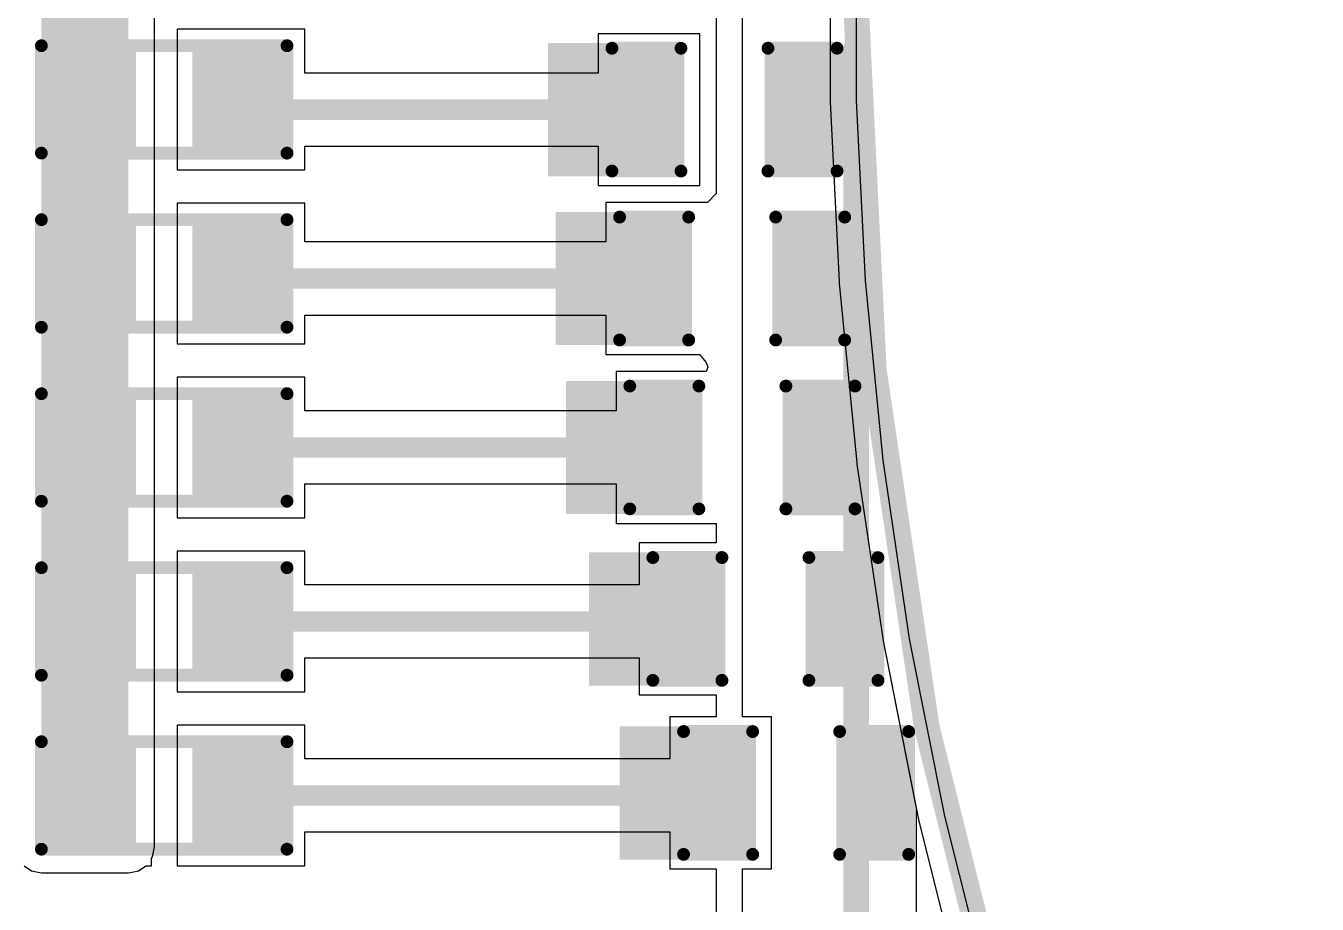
# Model space of a CAD drawing. Header units: inches. Extents: x -89 to 406, y -87 to 102.
# Drawn here: x -44.76 to -31.94, y -8.88 to -0.16 of the extents above; entities that cross this region are included whole.
import ezdxf

# ---------------------------------------------------------------- set-up
doc = ezdxf.new("R2010")
doc.units = ezdxf.units.IN
for name, color, linetype in [('Board_Outline', 56, 'Continuous'), ('Bottom Layer', 5, 'Continuous'), ('Dimension', 6, 'Continuous'), ('Multi-Layer', 9, 'Continuous'), ('Top Layer', 1, 'Continuous'), ('Top Overlay', 2, 'Continuous'), ('Top Paste', 8, 'Continuous'), ('Top Solder', 216, 'Continuous')]:
    doc.layers.add(name, color=color, linetype=linetype)

msp = doc.modelspace()

# ---------------------------------------------------------------- hatches: boundary and pattern name
at = {"layer": 'Top Layer'}
for points in [[(-44.602, -8.306), (-43.739, -8.306), (-43.739, 8.306), (-44.602, 8.306)], [(-43.764, -0.445), (-43.764, -1.333), (-44.526, -1.333), (-44.526, -0.445)], [(-42.24, -0.445), (-42.24, -1.333), (-43.002, -1.333), (-43.002, -0.445)], [(-38.321, -1.491), (-38.821, -1.491), (-38.821, -0.491), (-38.321, -0.491)], [(-36.821, -1.491), (-37.321, -1.491), (-37.321, -0.491), (-36.821, -0.491)], [(-43.764, -2.172), (-43.764, -3.061), (-44.526, -3.061), (-44.526, -2.172)], [(-42.24, -2.172), (-42.24, -3.061), (-43.002, -3.061), (-43.002, -2.172)], [(-38.244, -3.167), (-38.744, -3.167), (-38.744, -2.167), (-38.244, -2.167)], [(-36.744, -3.167), (-37.244, -3.167), (-37.244, -2.167), (-36.744, -2.167)], [(-38.143, -4.843), (-38.643, -4.843), (-38.643, -3.843), (-38.143, -3.843)], [(-36.643, -4.843), (-37.143, -4.843), (-37.143, -3.843), (-36.643, -3.843)], [(-43.764, -3.899), (-43.764, -4.788), (-44.526, -4.788), (-44.526, -3.899)], [(-42.24, -3.899), (-42.24, -4.788), (-43.002, -4.788), (-43.002, -3.899)], [(-43.764, -5.626), (-43.764, -6.515), (-44.526, -6.515), (-44.526, -5.626)], [(-42.24, -5.626), (-42.24, -6.515), (-43.002, -6.515), (-43.002, -5.626)], [(-37.914, -6.545), (-38.414, -6.545), (-38.414, -5.545), (-37.914, -5.545)], [(-36.414, -6.545), (-36.914, -6.545), (-36.914, -5.545), (-36.414, -5.545)], [(-37.609, -8.272), (-38.109, -8.272), (-38.109, -7.272), (-37.609, -7.272)], [(-36.109, -8.272), (-36.609, -8.272), (-36.609, -7.272), (-36.109, -7.272)], [(-43.764, -7.353), (-43.764, -8.242), (-44.526, -8.242), (-44.526, -7.353)], [(-42.24, -7.353), (-42.24, -8.242), (-43.002, -8.242), (-43.002, -7.353)]]:
    msp.add_hatch(color=1, dxfattribs=at).paths.add_polyline_path(points)
at = {"layer": 'Top Overlay'}
for points in [[(-38.938, -0.33), (-39.573, -0.33), (-39.573, -1.651), (-38.938, -1.651)], [(-38.862, -2.007), (-39.497, -2.007), (-39.497, -3.327), (-38.862, -3.327)], [(-38.76, -3.683), (-39.395, -3.683), (-39.395, -5.004), (-38.76, -5.004)], [(-38.532, -5.385), (-39.167, -5.385), (-39.167, -6.706), (-38.532, -6.706)], [(-38.227, -7.112), (-38.862, -7.112), (-38.862, -8.433), (-38.227, -8.433)]]:
    msp.add_hatch(color=2, dxfattribs=at).paths.add_polyline_path(points)
at = {"layer": 'Top Paste'}
for points in [[(-43.764, -0.445), (-43.764, -1.333), (-44.526, -1.333), (-44.526, -0.445)], [(-42.24, -0.445), (-42.24, -1.333), (-43.002, -1.333), (-43.002, -0.445)], [(-38.321, -1.491), (-38.821, -1.491), (-38.821, -0.491), (-38.321, -0.491)], [(-36.821, -1.491), (-37.321, -1.491), (-37.321, -0.491), (-36.821, -0.491)], [(-43.764, -2.172), (-43.764, -3.061), (-44.526, -3.061), (-44.526, -2.172)], [(-42.24, -2.172), (-42.24, -3.061), (-43.002, -3.061), (-43.002, -2.172)], [(-38.244, -3.167), (-38.744, -3.167), (-38.744, -2.167), (-38.244, -2.167)], [(-36.744, -3.167), (-37.244, -3.167), (-37.244, -2.167), (-36.744, -2.167)], [(-38.143, -4.843), (-38.643, -4.843), (-38.643, -3.843), (-38.143, -3.843)], [(-36.643, -4.843), (-37.143, -4.843), (-37.143, -3.843), (-36.643, -3.843)], [(-43.764, -3.899), (-43.764, -4.788), (-44.526, -4.788), (-44.526, -3.899)], [(-42.24, -3.899), (-42.24, -4.788), (-43.002, -4.788), (-43.002, -3.899)], [(-43.764, -5.626), (-43.764, -6.515), (-44.526, -6.515), (-44.526, -5.626)], [(-42.24, -5.626), (-42.24, -6.515), (-43.002, -6.515), (-43.002, -5.626)], [(-37.914, -6.545), (-38.414, -6.545), (-38.414, -5.545), (-37.914, -5.545)], [(-36.414, -6.545), (-36.914, -6.545), (-36.914, -5.545), (-36.414, -5.545)], [(-37.609, -8.272), (-38.109, -8.272), (-38.109, -7.272), (-37.609, -7.272)], [(-36.109, -8.272), (-36.609, -8.272), (-36.609, -7.272), (-36.109, -7.272)], [(-43.764, -7.353), (-43.764, -8.242), (-44.526, -8.242), (-44.526, -7.353)], [(-42.24, -7.353), (-42.24, -8.242), (-43.002, -8.242), (-43.002, -7.353)]]:
    msp.add_hatch(color=8, dxfattribs=at).paths.add_polyline_path(points)
at = {"layer": 'Top Solder'}
for points in [[(-43.663, -0.343), (-43.663, -1.435), (-44.628, -1.435), (-44.628, -0.343)], [(-42.139, -0.343), (-42.139, -1.435), (-43.104, -1.435), (-43.104, -0.343)], [(-38.219, -1.592), (-38.922, -1.592), (-38.922, -0.389), (-38.219, -0.389)], [(-36.719, -1.592), (-37.422, -1.592), (-37.422, -0.389), (-36.719, -0.389)], [(-43.663, -2.07), (-43.663, -3.162), (-44.628, -3.162), (-44.628, -2.07)], [(-42.139, -2.07), (-42.139, -3.162), (-43.104, -3.162), (-43.104, -2.07)], [(-38.143, -3.269), (-38.846, -3.269), (-38.846, -2.065), (-38.143, -2.065)], [(-36.643, -3.269), (-37.346, -3.269), (-37.346, -2.065), (-36.643, -2.065)], [(-43.663, -3.797), (-43.663, -4.889), (-44.628, -4.889), (-44.628, -3.797)], [(-42.139, -3.797), (-42.139, -4.889), (-43.104, -4.889), (-43.104, -3.797)], [(-38.041, -4.945), (-38.744, -4.945), (-38.744, -3.742), (-38.041, -3.742)], [(-36.541, -4.945), (-37.244, -4.945), (-37.244, -3.742), (-36.541, -3.742)], [(-37.813, -6.647), (-38.516, -6.647), (-38.516, -5.444), (-37.813, -5.444)], [(-36.313, -6.647), (-37.016, -6.647), (-37.016, -5.444), (-36.313, -5.444)], [(-43.663, -5.524), (-43.663, -6.617), (-44.628, -6.617), (-44.628, -5.524)], [(-42.139, -5.524), (-42.139, -6.617), (-43.104, -6.617), (-43.104, -5.524)], [(-37.508, -8.374), (-38.211, -8.374), (-38.211, -7.171), (-37.508, -7.171)], [(-36.008, -8.374), (-36.711, -8.374), (-36.711, -7.171), (-36.008, -7.171)], [(-43.663, -7.252), (-43.663, -8.344), (-44.628, -8.344), (-44.628, -7.252)], [(-42.139, -7.252), (-42.139, -8.344), (-43.104, -8.344), (-43.104, -7.252)]]:
    msp.add_hatch(color=216, dxfattribs=at).paths.add_polyline_path(points)

# ---------------------------------------------------------------- linework, layer by layer
at = {"layer": 'Board_Outline'}
for points in [[(87.312, 0, 0.254, 0.254, 1), (-87.312, 0, 0.254, 0.254, 1)], [(36.513, 0, 0.254, 0.254, 1), (-36.513, 0, 0.254, 0.254, 1)]]:
    msp.add_lwpolyline(points, format="xyseb", close=True, dxfattribs=at)
at = {"layer": 'Bottom Layer'}
for p, q in [((-36.771, 0), (-36.771, -0.896)), ((-36.771, -0.896), (-36.77, -0.903)), ((-36.77, -0.903), (-36.771, -0.909)), ((-36.771, -0.909), (-36.683, -2.7)), ((-36.683, -2.7), (-36.682, -2.706)), ((-36.682, -2.706), (-36.682, -2.712)), ((-36.682, -2.712), (-36.507, -4.496)), ((-36.507, -4.496), (-36.505, -4.502)), ((-36.505, -4.502), (-36.505, -4.509)), ((-36.505, -4.509), (-36.242, -6.282)), ((-36.242, -6.282), (-36.24, -6.288)), ((-36.24, -6.288), (-36.24, -6.295)), ((-36.24, -6.295), (-35.89, -8.053)), ((-35.89, -8.053), (-35.888, -8.059)), ((-35.888, -8.059), (-35.887, -8.065)), ((-35.887, -8.065), (-35.452, -9.804))]:
    msp.add_line(p, q, dxfattribs=at)
at = {"layer": 'Dimension'}
msp.add_lwpolyline([(-36.513, -13.716, 0.254, 0.254, 0), (-36.513, -0.381, 0.254, 0.254, 0)], format="xyseb", dxfattribs=at)
msp.add_lwpolyline([(-36.576, -0.381, 0.127, 0.127, 1), (-36.449, -0.381, 0.127, 0.127, 1)], format="xyseb", close=True, dxfattribs=at)
at = {"layer": 'Multi-Layer'}
for p, q in [((-36.513, 0), (-36.513, -0.896)), ((-36.513, -0.896), (-36.425, -2.687)), ((-36.425, -2.687), (-36.249, -4.471)), ((-36.249, -4.471), (-35.986, -6.244)), ((-35.986, -6.244), (-35.636, -8.002)), ((-35.636, -8.002), (-35.2, -9.741))]:
    msp.add_line(p, q, dxfattribs=at)
at = {"layer": 'Top Layer'}
for p, q in [((-43.48, -8.306), (-43.48, 8.306)), ((-37.643, -7.018), (-37.643, 5.266)), ((-37.902, 3.391), (-37.902, -1.823)), ((-36.771, 0), (-36.771, -0.896)), ((-41.986, -0.191), (-43.256, -0.191)), ((-43.256, -0.191), (-43.256, -1.587)), ((-41.986, -0.628), (-41.986, -0.191)), ((-38.067, -0.237), (-39.075, -0.237)), ((-39.075, -0.237), (-39.075, -0.628)), ((-38.067, -1.745), (-38.067, -0.237)), ((-39.075, -0.628), (-41.986, -0.628)), ((-36.771, -0.896), (-36.77, -0.903)), ((-36.77, -0.903), (-36.771, -0.909)), ((-36.771, -0.909), (-36.683, -2.7)), ((-41.986, -1.587), (-41.986, -1.353)), ((-41.986, -1.353), (-39.075, -1.353)), ((-39.075, -1.353), (-39.075, -1.745)), ((-43.256, -1.587), (-41.986, -1.587)), ((-39.075, -1.745), (-38.067, -1.745)), ((-41.986, -1.918), (-43.256, -1.918)), ((-43.256, -1.918), (-43.256, -3.315)), ((-41.986, -2.304), (-41.986, -1.918)), ((-38.029, -1.913), (-38.998, -1.913)), ((-38.998, -1.913), (-38.998, -2.304)), ((-37.99, -1.913), (-38.029, -1.913)), ((-37.902, -1.823), (-37.99, -1.913)), ((-38.998, -2.304), (-41.986, -2.304)), ((-36.683, -2.7), (-36.682, -2.706)), ((-36.682, -2.706), (-36.682, -2.712)), ((-36.682, -2.712), (-36.507, -4.496)), ((-41.986, -3.315), (-41.986, -3.03)), ((-41.986, -3.03), (-38.998, -3.03)), ((-38.998, -3.03), (-38.998, -3.421)), ((-43.256, -3.315), (-41.986, -3.315)), ((-38.998, -3.421), (-38.07, -3.421)), ((-38.07, -3.421), (-38.001, -3.499)), ((-38.003, -3.589), (-38.897, -3.589)), ((-38.897, -3.589), (-38.897, -3.981)), ((-37.985, -3.546), (-38.003, -3.589)), ((-38.001, -3.499), (-37.985, -3.546)), ((-41.986, -3.645), (-43.256, -3.645)), ((-43.256, -3.645), (-43.256, -5.042)), ((-41.986, -3.981), (-41.986, -3.645)), ((-38.897, -3.981), (-41.986, -3.981)), ((-36.507, -4.496), (-36.505, -4.502)), ((-36.505, -4.502), (-36.505, -4.509)), ((-36.505, -4.509), (-36.242, -6.282)), ((-41.986, -5.042), (-41.986, -4.706)), ((-41.986, -4.706), (-38.897, -4.706)), ((-38.897, -4.706), (-38.897, -5.097)), ((-43.256, -5.042), (-41.986, -5.042)), ((-38.897, -5.097), (-37.902, -5.097)), ((-37.902, -5.097), (-37.902, -5.291)), ((-41.986, -5.372), (-43.256, -5.372)), ((-43.256, -5.372), (-43.256, -6.769)), ((-41.986, -5.708), (-41.986, -5.372)), ((-37.902, -5.291), (-38.668, -5.291)), ((-38.668, -5.291), (-38.668, -5.708)), ((-38.668, -5.708), (-41.986, -5.708)), ((-36.242, -6.282), (-36.24, -6.288)), ((-36.24, -6.288), (-36.24, -6.295)), ((-36.24, -6.295), (-35.916, -7.924)), ((-41.986, -6.769), (-41.986, -6.433)), ((-41.986, -6.433), (-38.668, -6.433)), ((-38.668, -6.433), (-38.668, -6.799)), ((-43.256, -6.769), (-41.986, -6.769)), ((-38.668, -6.799), (-37.902, -6.799)), ((-37.902, -6.799), (-37.902, -7.018)), ((-37.902, -7.018), (-38.363, -7.018)), ((-38.363, -7.018), (-38.363, -7.435)), ((-37.355, -7.018), (-37.643, -7.018)), ((-37.355, -8.526), (-37.355, -7.018)), ((-41.986, -7.099), (-43.256, -7.099)), ((-43.256, -7.099), (-43.256, -8.496)), ((-41.986, -7.435), (-41.986, -7.099)), ((-38.363, -7.435), (-41.986, -7.435)), ((-35.916, -7.924), (-35.916, -34.442)), ((-41.986, -8.496), (-41.986, -8.16)), ((-41.986, -8.16), (-38.363, -8.16)), ((-38.363, -8.16), (-38.363, -8.526)), ((-43.5, -8.405), (-43.48, -8.306)), ((-43.51, -8.421), (-43.5, -8.405)), ((-43.51, -8.496), (-43.51, -8.421)), ((-44.774, -8.496), (-44.702, -8.545)), ((-44.702, -8.545), (-44.602, -8.565)), ((-44.602, -8.565), (-43.739, -8.565)), ((-43.739, -8.565), (-43.64, -8.545)), ((-43.64, -8.545), (-43.567, -8.496)), ((-43.567, -8.496), (-43.51, -8.496)), ((-43.256, -8.496), (-41.986, -8.496)), ((-38.363, -8.526), (-37.902, -8.526)), ((-37.902, -8.526), (-37.902, -32.228)), ((-37.643, -32.487), (-37.643, -8.526)), ((-37.643, -8.526), (-37.355, -8.526))]:
    msp.add_line(p, q, dxfattribs=at)
for points in [[(-42.621, -0.889, 0.203, 0.203, 0), (-42.52, -0.991, 0.203, 0.203, 0)], [(-42.52, -0.991, 0.203, 0.203, 0), (-38.571, -0.991, 0.203, 0.203, 0)], [(-42.621, -2.616, 0.203, 0.203, 0), (-42.57, -2.667, 0.203, 0.203, 0)], [(-42.57, -2.667, 0.203, 0.203, 0), (-38.494, -2.667, 0.203, 0.203, 0)], [(-42.621, -4.343, 0.203, 0.203, 0), (-38.393, -4.343, 0.203, 0.203, 0)], [(-42.621, -6.071, 0.203, 0.203, 0), (-38.19, -6.071, 0.203, 0.203, 0)], [(-38.19, -6.071, 0.203, 0.203, 0), (-38.164, -6.045, 0.203, 0.203, 0)], [(-37.885, -7.798, 0.203, 0.203, 0), (-37.859, -7.772, 0.203, 0.203, 0)], [(-42.621, -7.798, 0.203, 0.203, 0), (-37.885, -7.798, 0.203, 0.203, 0)]]:
    msp.add_lwpolyline(points, format="xyseb", dxfattribs=at)
for points in [[(-42.672, -0.889, 0.102, 0.102, 1), (-42.57, -0.889, 0.102, 0.102, 1)], [(-42.57, -0.991, 0.102, 0.102, 1), (-42.469, -0.991, 0.102, 0.102, 1)], [(-42.57, -0.991, 0.102, 0.102, 1), (-42.469, -0.991, 0.102, 0.102, 1)], [(-38.621, -0.991, 0.102, 0.102, 1), (-38.52, -0.991, 0.102, 0.102, 1)], [(-42.672, -2.616, 0.102, 0.102, 1), (-42.57, -2.616, 0.102, 0.102, 1)], [(-42.621, -2.667, 0.102, 0.102, 1), (-42.52, -2.667, 0.102, 0.102, 1)], [(-42.621, -2.667, 0.102, 0.102, 1), (-42.52, -2.667, 0.102, 0.102, 1)], [(-38.545, -2.667, 0.102, 0.102, 1), (-38.444, -2.667, 0.102, 0.102, 1)], [(-42.672, -4.343, 0.102, 0.102, 1), (-42.57, -4.343, 0.102, 0.102, 1)], [(-38.444, -4.343, 0.102, 0.102, 1), (-38.342, -4.343, 0.102, 0.102, 1)], [(-42.672, -6.071, 0.102, 0.102, 1), (-42.57, -6.071, 0.102, 0.102, 1)], [(-38.24, -6.071, 0.102, 0.102, 1), (-38.139, -6.071, 0.102, 0.102, 1)], [(-38.24, -6.071, 0.102, 0.102, 1), (-38.139, -6.071, 0.102, 0.102, 1)], [(-38.215, -6.045, 0.102, 0.102, 1), (-38.113, -6.045, 0.102, 0.102, 1)], [(-37.91, -7.772, 0.102, 0.102, 1), (-37.809, -7.772, 0.102, 0.102, 1)], [(-42.672, -7.798, 0.102, 0.102, 1), (-42.57, -7.798, 0.102, 0.102, 1)], [(-37.936, -7.798, 0.102, 0.102, 1), (-37.834, -7.798, 0.102, 0.102, 1)], [(-37.936, -7.798, 0.102, 0.102, 1), (-37.834, -7.798, 0.102, 0.102, 1)]]:
    msp.add_lwpolyline(points, format="xyseb", close=True, dxfattribs=at)
at = {"layer": 'Top Overlay'}
for points in [[(-44.602, -1.422, 0.127, 0.127, 0), (-44.602, -0.356, 0.127, 0.127, 0)], [(-44.602, -0.356, 0.127, 0.127, 0), (-42.164, -0.356, 0.127, 0.127, 0)], [(-42.164, -1.422, 0.127, 0.127, 0), (-42.164, -0.356, 0.127, 0.127, 0)], [(-38.938, -1.6, 0.127, 0.127, 0), (-38.938, -0.381, 0.127, 0.127, 0)], [(-38.938, -0.381, 0.127, 0.127, 0), (-38.252, -0.381, 0.127, 0.127, 0)], [(-37.389, -0.381, 0.127, 0.127, 0), (-36.703, -0.381, 0.127, 0.127, 0)], [(-36.703, -1.6, 0.127, 0.127, 0), (-36.703, -0.381, 0.127, 0.127, 0)], [(-44.602, -1.422, 0.127, 0.127, 0), (-42.164, -1.422, 0.127, 0.127, 0)], [(-38.938, -1.6, 0.127, 0.127, 0), (-38.252, -1.6, 0.127, 0.127, 0)], [(-37.389, -1.6, 0.127, 0.127, 0), (-36.703, -1.6, 0.127, 0.127, 0)], [(-44.602, -3.15, 0.127, 0.127, 0), (-44.602, -2.083, 0.127, 0.127, 0)], [(-44.602, -2.083, 0.127, 0.127, 0), (-42.164, -2.083, 0.127, 0.127, 0)], [(-42.164, -3.15, 0.127, 0.127, 0), (-42.164, -2.083, 0.127, 0.127, 0)], [(-38.862, -3.277, 0.127, 0.127, 0), (-38.862, -2.057, 0.127, 0.127, 0)], [(-38.862, -2.057, 0.127, 0.127, 0), (-38.176, -2.057, 0.127, 0.127, 0)], [(-37.313, -2.057, 0.127, 0.127, 0), (-36.627, -2.057, 0.127, 0.127, 0)], [(-36.627, -3.277, 0.127, 0.127, 0), (-36.627, -2.057, 0.127, 0.127, 0)], [(-44.602, -3.15, 0.127, 0.127, 0), (-42.164, -3.15, 0.127, 0.127, 0)], [(-38.862, -3.277, 0.127, 0.127, 0), (-38.176, -3.277, 0.127, 0.127, 0)], [(-37.313, -3.277, 0.127, 0.127, 0), (-36.627, -3.277, 0.127, 0.127, 0)], [(-38.76, -4.953, 0.127, 0.127, 0), (-38.76, -3.734, 0.127, 0.127, 0)], [(-38.76, -3.734, 0.127, 0.127, 0), (-38.075, -3.734, 0.127, 0.127, 0)], [(-37.211, -3.734, 0.127, 0.127, 0), (-36.525, -3.734, 0.127, 0.127, 0)], [(-36.525, -4.953, 0.127, 0.127, 0), (-36.525, -3.734, 0.127, 0.127, 0)], [(-44.602, -4.877, 0.127, 0.127, 0), (-44.602, -3.81, 0.127, 0.127, 0)], [(-44.602, -3.81, 0.127, 0.127, 0), (-42.164, -3.81, 0.127, 0.127, 0)], [(-42.164, -4.877, 0.127, 0.127, 0), (-42.164, -3.81, 0.127, 0.127, 0)], [(-44.602, -4.877, 0.127, 0.127, 0), (-42.164, -4.877, 0.127, 0.127, 0)], [(-38.76, -4.953, 0.127, 0.127, 0), (-38.075, -4.953, 0.127, 0.127, 0)], [(-37.211, -4.953, 0.127, 0.127, 0), (-36.525, -4.953, 0.127, 0.127, 0)], [(-38.532, -6.655, 0.127, 0.127, 0), (-38.532, -5.436, 0.127, 0.127, 0)], [(-38.532, -5.436, 0.127, 0.127, 0), (-37.846, -5.436, 0.127, 0.127, 0)], [(-36.982, -5.436, 0.127, 0.127, 0), (-36.297, -5.436, 0.127, 0.127, 0)], [(-36.297, -6.655, 0.127, 0.127, 0), (-36.297, -5.436, 0.127, 0.127, 0)], [(-44.602, -6.604, 0.127, 0.127, 0), (-44.602, -5.537, 0.127, 0.127, 0)], [(-44.602, -5.537, 0.127, 0.127, 0), (-42.164, -5.537, 0.127, 0.127, 0)], [(-42.164, -6.604, 0.127, 0.127, 0), (-42.164, -5.537, 0.127, 0.127, 0)], [(-44.602, -6.604, 0.127, 0.127, 0), (-42.164, -6.604, 0.127, 0.127, 0)], [(-38.532, -6.655, 0.127, 0.127, 0), (-37.846, -6.655, 0.127, 0.127, 0)], [(-36.982, -6.655, 0.127, 0.127, 0), (-36.297, -6.655, 0.127, 0.127, 0)], [(-38.227, -8.382, 0.127, 0.127, 0), (-38.227, -7.163, 0.127, 0.127, 0)], [(-38.227, -7.163, 0.127, 0.127, 0), (-37.541, -7.163, 0.127, 0.127, 0)], [(-36.678, -7.163, 0.127, 0.127, 0), (-35.992, -7.163, 0.127, 0.127, 0)], [(-35.992, -8.382, 0.127, 0.127, 0), (-35.992, -7.163, 0.127, 0.127, 0)], [(-44.602, -8.331, 0.127, 0.127, 0), (-44.602, -7.264, 0.127, 0.127, 0)], [(-44.602, -7.264, 0.127, 0.127, 0), (-42.164, -7.264, 0.127, 0.127, 0)], [(-42.164, -8.331, 0.127, 0.127, 0), (-42.164, -7.264, 0.127, 0.127, 0)], [(-44.602, -8.331, 0.127, 0.127, 0), (-42.164, -8.331, 0.127, 0.127, 0)], [(-38.227, -8.382, 0.127, 0.127, 0), (-37.541, -8.382, 0.127, 0.127, 0)], [(-36.678, -8.382, 0.127, 0.127, 0), (-35.992, -8.382, 0.127, 0.127, 0)]]:
    msp.add_lwpolyline(points, format="xyseb", dxfattribs=at)
for points in [[(-44.634, -0.356, 0.0635, 0.0635, 1), (-44.571, -0.356, 0.0635, 0.0635, 1)], [(-44.634, -0.356, 0.0635, 0.0635, 1), (-44.571, -0.356, 0.0635, 0.0635, 1)], [(-42.196, -0.356, 0.0635, 0.0635, 1), (-42.132, -0.356, 0.0635, 0.0635, 1)], [(-42.196, -0.356, 0.0635, 0.0635, 1), (-42.132, -0.356, 0.0635, 0.0635, 1)], [(-38.97, -0.381, 0.0635, 0.0635, 1), (-38.906, -0.381, 0.0635, 0.0635, 1)], [(-38.97, -0.381, 0.0635, 0.0635, 1), (-38.906, -0.381, 0.0635, 0.0635, 1)], [(-38.284, -0.381, 0.0635, 0.0635, 1), (-38.221, -0.381, 0.0635, 0.0635, 1)], [(-37.421, -0.381, 0.0635, 0.0635, 1), (-37.357, -0.381, 0.0635, 0.0635, 1)], [(-36.735, -0.381, 0.0635, 0.0635, 1), (-36.671, -0.381, 0.0635, 0.0635, 1)], [(-36.735, -0.381, 0.0635, 0.0635, 1), (-36.671, -0.381, 0.0635, 0.0635, 1)], [(-44.634, -1.422, 0.0635, 0.0635, 1), (-44.571, -1.422, 0.0635, 0.0635, 1)], [(-44.634, -1.422, 0.0635, 0.0635, 1), (-44.571, -1.422, 0.0635, 0.0635, 1)], [(-42.196, -1.422, 0.0635, 0.0635, 1), (-42.132, -1.422, 0.0635, 0.0635, 1)], [(-42.196, -1.422, 0.0635, 0.0635, 1), (-42.132, -1.422, 0.0635, 0.0635, 1)], [(-38.97, -1.6, 0.0635, 0.0635, 1), (-38.906, -1.6, 0.0635, 0.0635, 1)], [(-38.97, -1.6, 0.0635, 0.0635, 1), (-38.906, -1.6, 0.0635, 0.0635, 1)], [(-38.284, -1.6, 0.0635, 0.0635, 1), (-38.221, -1.6, 0.0635, 0.0635, 1)], [(-37.421, -1.6, 0.0635, 0.0635, 1), (-37.357, -1.6, 0.0635, 0.0635, 1)], [(-36.735, -1.6, 0.0635, 0.0635, 1), (-36.671, -1.6, 0.0635, 0.0635, 1)], [(-36.735, -1.6, 0.0635, 0.0635, 1), (-36.671, -1.6, 0.0635, 0.0635, 1)], [(-44.634, -2.083, 0.0635, 0.0635, 1), (-44.571, -2.083, 0.0635, 0.0635, 1)], [(-44.634, -2.083, 0.0635, 0.0635, 1), (-44.571, -2.083, 0.0635, 0.0635, 1)], [(-42.196, -2.083, 0.0635, 0.0635, 1), (-42.132, -2.083, 0.0635, 0.0635, 1)], [(-42.196, -2.083, 0.0635, 0.0635, 1), (-42.132, -2.083, 0.0635, 0.0635, 1)], [(-38.894, -2.057, 0.0635, 0.0635, 1), (-38.83, -2.057, 0.0635, 0.0635, 1)], [(-38.894, -2.057, 0.0635, 0.0635, 1), (-38.83, -2.057, 0.0635, 0.0635, 1)], [(-38.208, -2.057, 0.0635, 0.0635, 1), (-38.144, -2.057, 0.0635, 0.0635, 1)], [(-37.344, -2.057, 0.0635, 0.0635, 1), (-37.281, -2.057, 0.0635, 0.0635, 1)], [(-36.659, -2.057, 0.0635, 0.0635, 1), (-36.595, -2.057, 0.0635, 0.0635, 1)], [(-36.659, -2.057, 0.0635, 0.0635, 1), (-36.595, -2.057, 0.0635, 0.0635, 1)], [(-44.634, -3.15, 0.0635, 0.0635, 1), (-44.571, -3.15, 0.0635, 0.0635, 1)], [(-44.634, -3.15, 0.0635, 0.0635, 1), (-44.571, -3.15, 0.0635, 0.0635, 1)], [(-42.196, -3.15, 0.0635, 0.0635, 1), (-42.132, -3.15, 0.0635, 0.0635, 1)], [(-42.196, -3.15, 0.0635, 0.0635, 1), (-42.132, -3.15, 0.0635, 0.0635, 1)], [(-38.894, -3.277, 0.0635, 0.0635, 1), (-38.83, -3.277, 0.0635, 0.0635, 1)], [(-38.894, -3.277, 0.0635, 0.0635, 1), (-38.83, -3.277, 0.0635, 0.0635, 1)], [(-38.208, -3.277, 0.0635, 0.0635, 1), (-38.144, -3.277, 0.0635, 0.0635, 1)], [(-37.344, -3.277, 0.0635, 0.0635, 1), (-37.281, -3.277, 0.0635, 0.0635, 1)], [(-36.659, -3.277, 0.0635, 0.0635, 1), (-36.595, -3.277, 0.0635, 0.0635, 1)], [(-36.659, -3.277, 0.0635, 0.0635, 1), (-36.595, -3.277, 0.0635, 0.0635, 1)], [(-38.792, -3.734, 0.0635, 0.0635, 1), (-38.729, -3.734, 0.0635, 0.0635, 1)], [(-38.792, -3.734, 0.0635, 0.0635, 1), (-38.729, -3.734, 0.0635, 0.0635, 1)], [(-38.106, -3.734, 0.0635, 0.0635, 1), (-38.043, -3.734, 0.0635, 0.0635, 1)], [(-37.243, -3.734, 0.0635, 0.0635, 1), (-37.179, -3.734, 0.0635, 0.0635, 1)], [(-36.557, -3.734, 0.0635, 0.0635, 1), (-36.493, -3.734, 0.0635, 0.0635, 1)], [(-36.557, -3.734, 0.0635, 0.0635, 1), (-36.493, -3.734, 0.0635, 0.0635, 1)], [(-44.634, -3.81, 0.0635, 0.0635, 1), (-44.571, -3.81, 0.0635, 0.0635, 1)], [(-44.634, -3.81, 0.0635, 0.0635, 1), (-44.571, -3.81, 0.0635, 0.0635, 1)], [(-42.196, -3.81, 0.0635, 0.0635, 1), (-42.132, -3.81, 0.0635, 0.0635, 1)], [(-42.196, -3.81, 0.0635, 0.0635, 1), (-42.132, -3.81, 0.0635, 0.0635, 1)], [(-44.634, -4.877, 0.0635, 0.0635, 1), (-44.571, -4.877, 0.0635, 0.0635, 1)], [(-44.634, -4.877, 0.0635, 0.0635, 1), (-44.571, -4.877, 0.0635, 0.0635, 1)], [(-42.196, -4.877, 0.0635, 0.0635, 1), (-42.132, -4.877, 0.0635, 0.0635, 1)], [(-42.196, -4.877, 0.0635, 0.0635, 1), (-42.132, -4.877, 0.0635, 0.0635, 1)], [(-38.792, -4.953, 0.0635, 0.0635, 1), (-38.729, -4.953, 0.0635, 0.0635, 1)], [(-38.792, -4.953, 0.0635, 0.0635, 1), (-38.729, -4.953, 0.0635, 0.0635, 1)], [(-38.106, -4.953, 0.0635, 0.0635, 1), (-38.043, -4.953, 0.0635, 0.0635, 1)], [(-37.243, -4.953, 0.0635, 0.0635, 1), (-37.179, -4.953, 0.0635, 0.0635, 1)], [(-36.557, -4.953, 0.0635, 0.0635, 1), (-36.493, -4.953, 0.0635, 0.0635, 1)], [(-36.557, -4.953, 0.0635, 0.0635, 1), (-36.493, -4.953, 0.0635, 0.0635, 1)], [(-38.564, -5.436, 0.0635, 0.0635, 1), (-38.5, -5.436, 0.0635, 0.0635, 1)], [(-38.564, -5.436, 0.0635, 0.0635, 1), (-38.5, -5.436, 0.0635, 0.0635, 1)], [(-37.878, -5.436, 0.0635, 0.0635, 1), (-37.814, -5.436, 0.0635, 0.0635, 1)], [(-37.014, -5.436, 0.0635, 0.0635, 1), (-36.951, -5.436, 0.0635, 0.0635, 1)], [(-36.328, -5.436, 0.0635, 0.0635, 1), (-36.265, -5.436, 0.0635, 0.0635, 1)], [(-36.328, -5.436, 0.0635, 0.0635, 1), (-36.265, -5.436, 0.0635, 0.0635, 1)], [(-44.634, -5.537, 0.0635, 0.0635, 1), (-44.571, -5.537, 0.0635, 0.0635, 1)], [(-44.634, -5.537, 0.0635, 0.0635, 1), (-44.571, -5.537, 0.0635, 0.0635, 1)], [(-42.196, -5.537, 0.0635, 0.0635, 1), (-42.132, -5.537, 0.0635, 0.0635, 1)], [(-42.196, -5.537, 0.0635, 0.0635, 1), (-42.132, -5.537, 0.0635, 0.0635, 1)], [(-44.634, -6.604, 0.0635, 0.0635, 1), (-44.571, -6.604, 0.0635, 0.0635, 1)], [(-44.634, -6.604, 0.0635, 0.0635, 1), (-44.571, -6.604, 0.0635, 0.0635, 1)], [(-42.196, -6.604, 0.0635, 0.0635, 1), (-42.132, -6.604, 0.0635, 0.0635, 1)], [(-42.196, -6.604, 0.0635, 0.0635, 1), (-42.132, -6.604, 0.0635, 0.0635, 1)], [(-38.564, -6.655, 0.0635, 0.0635, 1), (-38.5, -6.655, 0.0635, 0.0635, 1)], [(-38.564, -6.655, 0.0635, 0.0635, 1), (-38.5, -6.655, 0.0635, 0.0635, 1)], [(-37.878, -6.655, 0.0635, 0.0635, 1), (-37.814, -6.655, 0.0635, 0.0635, 1)], [(-37.014, -6.655, 0.0635, 0.0635, 1), (-36.951, -6.655, 0.0635, 0.0635, 1)], [(-36.328, -6.655, 0.0635, 0.0635, 1), (-36.265, -6.655, 0.0635, 0.0635, 1)], [(-36.328, -6.655, 0.0635, 0.0635, 1), (-36.265, -6.655, 0.0635, 0.0635, 1)], [(-38.259, -7.163, 0.0635, 0.0635, 1), (-38.195, -7.163, 0.0635, 0.0635, 1)], [(-38.259, -7.163, 0.0635, 0.0635, 1), (-38.195, -7.163, 0.0635, 0.0635, 1)], [(-37.573, -7.163, 0.0635, 0.0635, 1), (-37.509, -7.163, 0.0635, 0.0635, 1)], [(-36.709, -7.163, 0.0635, 0.0635, 1), (-36.646, -7.163, 0.0635, 0.0635, 1)], [(-36.024, -7.163, 0.0635, 0.0635, 1), (-35.96, -7.163, 0.0635, 0.0635, 1)], [(-36.024, -7.163, 0.0635, 0.0635, 1), (-35.96, -7.163, 0.0635, 0.0635, 1)], [(-44.634, -7.264, 0.0635, 0.0635, 1), (-44.571, -7.264, 0.0635, 0.0635, 1)], [(-44.634, -7.264, 0.0635, 0.0635, 1), (-44.571, -7.264, 0.0635, 0.0635, 1)], [(-42.196, -7.264, 0.0635, 0.0635, 1), (-42.132, -7.264, 0.0635, 0.0635, 1)], [(-42.196, -7.264, 0.0635, 0.0635, 1), (-42.132, -7.264, 0.0635, 0.0635, 1)], [(-44.634, -8.331, 0.0635, 0.0635, 1), (-44.571, -8.331, 0.0635, 0.0635, 1)], [(-44.634, -8.331, 0.0635, 0.0635, 1), (-44.571, -8.331, 0.0635, 0.0635, 1)], [(-42.196, -8.331, 0.0635, 0.0635, 1), (-42.132, -8.331, 0.0635, 0.0635, 1)], [(-42.196, -8.331, 0.0635, 0.0635, 1), (-42.132, -8.331, 0.0635, 0.0635, 1)], [(-38.259, -8.382, 0.0635, 0.0635, 1), (-38.195, -8.382, 0.0635, 0.0635, 1)], [(-38.259, -8.382, 0.0635, 0.0635, 1), (-38.195, -8.382, 0.0635, 0.0635, 1)], [(-37.573, -8.382, 0.0635, 0.0635, 1), (-37.509, -8.382, 0.0635, 0.0635, 1)], [(-36.709, -8.382, 0.0635, 0.0635, 1), (-36.646, -8.382, 0.0635, 0.0635, 1)], [(-36.024, -8.382, 0.0635, 0.0635, 1), (-35.96, -8.382, 0.0635, 0.0635, 1)], [(-36.024, -8.382, 0.0635, 0.0635, 1), (-35.96, -8.382, 0.0635, 0.0635, 1)]]:
    msp.add_lwpolyline(points, format="xyseb", close=True, dxfattribs=at)

doc.saveas('drawing.dxf')
